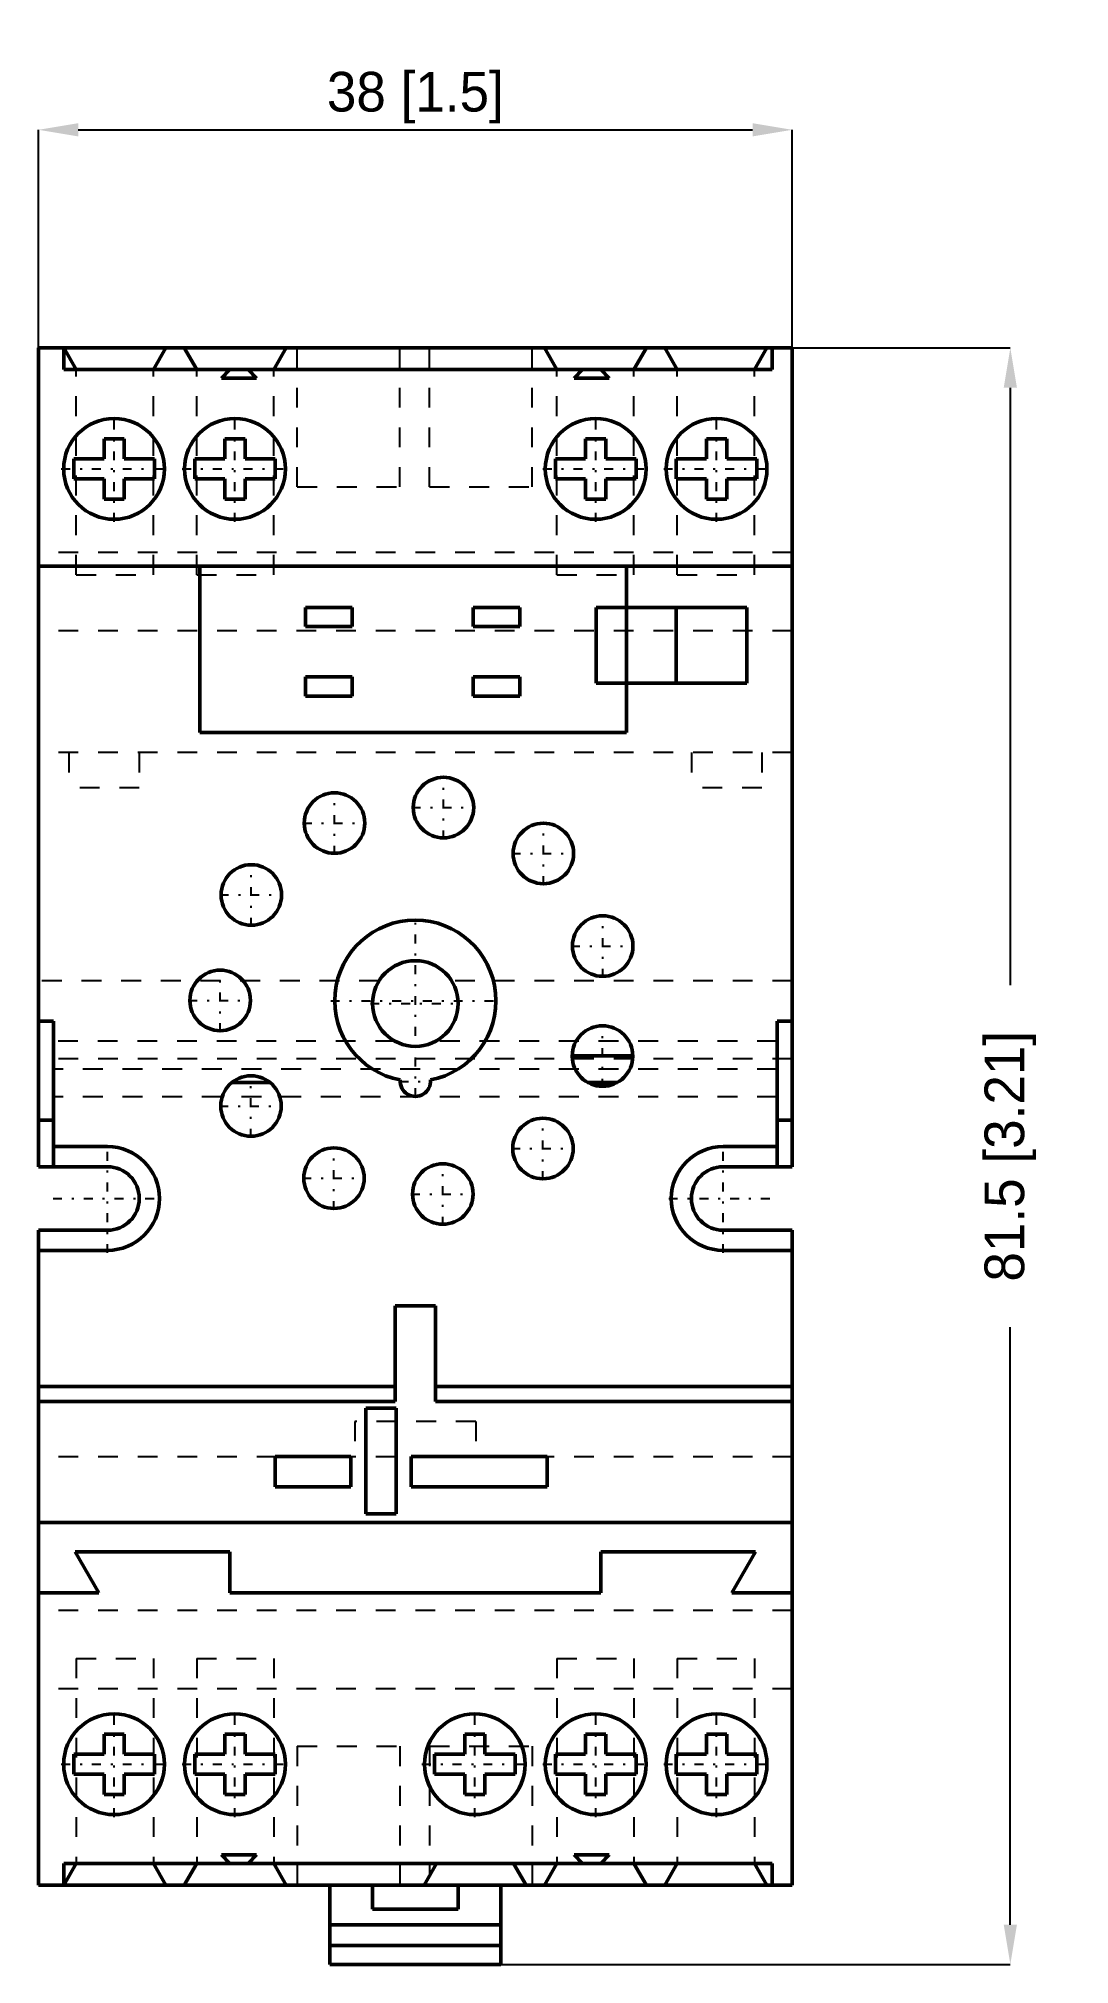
# Model space of a CAD drawing. Header units: millimetres. Extents: x 0 to 52, y -4 to 93.1.
import ezdxf

# ---------------------------------------------------------------- set-up
doc = ezdxf.new("R2010")
doc.units = ezdxf.units.MM
doc.linetypes.add('Center', pattern=[1.5, 0.45, -0.5, 0.05, -0.5])
doc.linetypes.add('Dashed', pattern=[2, 1, -1])
for name, color, linetype, lineweight in [('AM_0', 7, 'Continuous', 50), ('AM_5', 3, 'Continuous', 25), ('AM_7', 7, 'Center', 25), ('AM_9', 6, 'Dashed', 25)]:
    doc.layers.add(name, color=color, linetype=linetype, lineweight=lineweight)
doc.dimstyles.new('ISO-25', dxfattribs={"dimtxt": 2.5, "dimasz": 2.5, "dimexe": 1.25, "dimexo": 0.625, "dimtad": 1, "dimtxsty": 'Standard', "dimcen": 2.5, "dimadec": 0, "dimazin": 0, "dimtfac": 1, "dimtmove": 0, "dimatfit": 3, "dimfxl": 1, "dimarcsym": 0})

# ---------------------------------------------------------------- blocks, each defined once
blk = doc.blocks.new('*D1')
at = {"layer": 'AM_5', "color": 0, "lineweight": -2}
for p, q in [((0, 77.5), (0, 88.5)), ((2, 88.5), (36, 88.5)), ((38, 77.5), (38, 88.5))]:
    blk.add_line(p, q, dxfattribs=at)
at = {"layer": 'AM_5', "color": 0}
for points in [[(2, 88.833), (2, 88.167), (0, 88.5)], [(36, 88.167), (36, 88.833), (38, 88.5)]]:
    blk.add_solid(points, dxfattribs=at)
at = {"layer": 'Defpoints', "color": 0}
for p in [(38, 88.5), (0, 77.5), (38, 77.5)]:
    blk.add_point(p, dxfattribs=at)
at = {"layer": 'AM_5', "color": 0, "insert": (19, 90.121), "char_height": 2, "attachment_point": 5}
blk.add_mtext('38 [1.5]', dxfattribs=at)
blk = doc.blocks.new('*D2')
at = {"layer": 'AM_5', "color": 0, "lineweight": -2}
for p, q in [((38, 77.5), (49, 77.5)), ((49, 75.5), (49, 45.374)), ((49, -2), (49, 28.126)), ((23.318, -4), (49, -4))]:
    blk.add_line(p, q, dxfattribs=at)
at = {"layer": 'AM_5', "color": 0}
for points in [[(49.333, 75.5), (48.667, 75.5), (49, 77.5)], [(48.667, -2), (49.333, -2), (49, -4)]]:
    blk.add_solid(points, dxfattribs=at)
at = {"layer": 'Defpoints', "color": 0}
for p in [(38, 77.5), (49, 77.5), (23.318, -4)]:
    blk.add_point(p, dxfattribs=at)
at = {"layer": 'AM_5', "color": 0, "insert": (49, 36.75), "char_height": 2, "attachment_point": 5, "rotation": 90}
blk.add_mtext('81.5 [3.21]', dxfattribs=at)

msp = doc.modelspace()

# ---------------------------------------------------------------- linework, layer by layer
at = {"layer": 'AM_0'}
for p, q in [((38, 77.5), (0, 77.5)), ((0, 77.5), (0, 36.22)), ((1.905, 76.408), (1.275, 77.5)), ((1.275, 77.5), (1.275, 76.408)), ((6.421, 77.5), (5.791, 76.408)), ((7.976, 76.408), (7.346, 77.5)), ((12.492, 77.5), (11.862, 76.408)), ((26.138, 76.408), (25.508, 77.5)), ((30.654, 77.5), (30.024, 76.408)), ((32.209, 76.408), (31.579, 77.5)), ((36.725, 77.5), (36.095, 76.408)), ((36.985, 76.408), (36.985, 77.5)), ((38, 36.22), (38, 77.5)), ((1.275, 76.408), (36.985, 76.408)), ((9.652, 76.408), (9.22, 75.976)), ((9.22, 75.976), (10.998, 75.976)), ((10.998, 75.976), (10.566, 76.408)), ((27.434, 76.408), (27.002, 75.976)), ((27.002, 75.976), (28.78, 75.976)), ((28.78, 75.976), (28.348, 76.408)), ((3.302, 72.928), (3.302, 71.912)), ((4.318, 72.928), (3.302, 72.928)), ((4.318, 71.912), (4.318, 72.928)), ((9.398, 72.928), (9.398, 71.912)), ((10.414, 72.928), (9.398, 72.928)), ((10.414, 71.912), (10.414, 72.928)), ((27.586, 72.928), (27.586, 71.912)), ((28.602, 72.928), (27.586, 72.928)), ((28.602, 71.912), (28.602, 72.928)), ((33.682, 72.928), (33.682, 71.912)), ((34.698, 72.928), (33.682, 72.928)), ((34.698, 71.912), (34.698, 72.928)), ((3.302, 71.912), (1.778, 71.912)), ((1.778, 71.912), (1.778, 70.896)), ((5.842, 71.912), (4.318, 71.912)), ((5.842, 70.896), (5.842, 71.912)), ((9.398, 71.912), (7.874, 71.912)), ((7.874, 71.912), (7.874, 70.896)), ((11.938, 71.912), (10.414, 71.912)), ((11.938, 70.896), (11.938, 71.912)), ((27.586, 71.912), (26.062, 71.912)), ((26.062, 71.912), (26.062, 70.896)), ((30.126, 71.912), (28.602, 71.912)), ((30.126, 70.896), (30.126, 71.912)), ((32.158, 71.912), (32.158, 70.896)), ((33.682, 71.912), (32.158, 71.912)), ((36.222, 71.912), (34.698, 71.912)), ((36.222, 70.896), (36.222, 71.912)), ((1.778, 70.896), (3.302, 70.896)), ((3.302, 70.896), (3.302, 69.88)), ((4.318, 69.88), (4.318, 70.896)), ((4.318, 70.896), (5.842, 70.896)), ((7.874, 70.896), (9.398, 70.896)), ((9.398, 70.896), (9.398, 69.88)), ((10.414, 70.896), (11.938, 70.896)), ((10.414, 69.88), (10.414, 70.896)), ((26.062, 70.896), (27.586, 70.896)), ((27.586, 70.896), (27.586, 69.88)), ((28.602, 70.896), (30.126, 70.896)), ((28.602, 69.88), (28.602, 70.896)), ((32.158, 70.896), (33.682, 70.896)), ((33.682, 70.896), (33.682, 69.88)), ((34.698, 69.88), (34.698, 70.896)), ((34.698, 70.896), (36.222, 70.896)), ((3.302, 69.88), (4.318, 69.88)), ((9.398, 69.88), (10.414, 69.88)), ((27.586, 69.88), (28.602, 69.88)), ((33.682, 69.88), (34.698, 69.88)), ((0, 66.5), (38, 66.5)), ((8.128, 66.5), (8.128, 58.118)), ((29.643, 58.118), (29.643, 66.5)), ((15.814, 64.419), (13.462, 64.419)), ((13.462, 64.419), (13.462, 63.453)), ((15.814, 63.453), (15.814, 64.419)), ((21.91, 64.419), (21.91, 63.453)), ((24.262, 64.419), (21.91, 64.419)), ((24.262, 63.453), (24.262, 64.419)), ((35.714, 64.419), (28.113, 64.419)), ((28.113, 64.419), (28.113, 60.609)), ((32.158, 64.419), (32.158, 60.609)), ((35.714, 64.419), (35.714, 60.609)), ((13.462, 63.453), (15.814, 63.453)), ((21.91, 63.453), (24.262, 63.453)), ((15.814, 60.913), (13.462, 60.913)), ((13.462, 60.913), (13.462, 59.947)), ((15.814, 59.947), (15.814, 60.913)), ((21.91, 60.913), (21.91, 59.947)), ((24.262, 60.913), (21.91, 60.913)), ((24.262, 59.947), (24.262, 60.913)), ((28.113, 60.609), (35.714, 60.609)), ((13.462, 59.947), (15.814, 59.947)), ((21.91, 59.947), (24.262, 59.947)), ((8.128, 58.118), (29.643, 58.118)), ((0, 43.561), (0.762, 43.561)), ((0.762, 43.561), (0.762, 36.22)), ((37.238, 43.561), (37.238, 36.22)), ((38, 43.561), (37.238, 43.561)), ((29.963, 41.82), (26.913, 41.82)), ((9.762, 40.476), (11.662, 40.476)), ((27.685, 40.476), (29.192, 40.476)), ((0.762, 38.566), (0, 38.566)), ((37.238, 38.566), (38, 38.566)), ((3.48, 37.236), (0.762, 37.236)), ((37.238, 37.236), (34.52, 37.236)), ((0, 36.22), (3.48, 36.22)), ((38, 36.22), (34.52, 36.22)), ((0, 33.02), (0, 0)), ((3.48, 33.02), (0, 33.02)), ((38, 33.02), (34.52, 33.02)), ((38, 0), (38, 33.02)), ((0, 32.004), (3.48, 32.004)), ((34.52, 32.004), (38, 32.004)), ((17.984, 29.21), (17.984, 24.384)), ((20.016, 29.21), (17.984, 29.21)), ((20.016, 24.384), (20.016, 29.21)), ((17.984, 25.146), (0, 25.146)), ((17.984, 24.384), (0, 24.384)), ((38, 25.146), (20.016, 25.146)), ((38, 24.384), (20.016, 24.384)), ((18.034, 24.055), (16.51, 24.055)), ((16.51, 24.055), (16.51, 18.721)), ((18.034, 18.721), (18.034, 24.055)), ((15.748, 21.611), (11.938, 21.611)), ((11.938, 21.611), (11.938, 20.087)), ((15.748, 20.087), (15.748, 21.611)), ((25.654, 21.611), (18.796, 21.611)), ((18.796, 21.611), (18.796, 20.087)), ((25.654, 20.087), (25.654, 21.611)), ((11.938, 20.087), (15.748, 20.087)), ((18.796, 20.087), (25.654, 20.087)), ((16.51, 18.721), (18.034, 18.721)), ((38, 18.288), (0, 18.288)), ((3.048, 14.732), (1.854, 16.8)), ((9.652, 16.8), (1.854, 16.8)), ((9.652, 16.8), (9.652, 14.732)), ((36.146, 16.8), (28.348, 16.8)), ((28.348, 14.732), (28.348, 16.8)), ((36.146, 16.8), (34.952, 14.732)), ((0, 14.732), (3.048, 14.732)), ((9.652, 14.732), (28.348, 14.732)), ((34.952, 14.732), (38, 14.732)), ((3.302, 7.62), (3.302, 6.604)), ((4.318, 7.62), (3.302, 7.62)), ((4.318, 6.604), (4.318, 7.62)), ((9.398, 7.62), (9.398, 6.604)), ((10.414, 7.62), (9.398, 7.62)), ((10.414, 6.604), (10.414, 7.62)), ((22.506, 7.62), (21.49, 7.62)), ((21.49, 7.62), (21.49, 6.604)), ((22.506, 6.604), (22.506, 7.62)), ((27.586, 7.62), (27.586, 6.604)), ((28.602, 7.62), (27.586, 7.62)), ((28.602, 6.604), (28.602, 7.62)), ((33.682, 7.62), (33.682, 6.604)), ((34.698, 7.62), (33.682, 7.62)), ((34.698, 6.604), (34.698, 7.62)), ((3.302, 6.604), (1.778, 6.604)), ((1.778, 6.604), (1.778, 5.588)), ((5.842, 6.604), (4.318, 6.604)), ((5.842, 5.588), (5.842, 6.604)), ((7.874, 6.604), (7.874, 5.588)), ((9.398, 6.604), (7.874, 6.604)), ((11.938, 6.604), (10.414, 6.604)), ((11.938, 5.588), (11.938, 6.604)), ((19.966, 6.604), (19.966, 5.588)), ((21.49, 6.604), (19.966, 6.604)), ((24.03, 6.604), (22.506, 6.604)), ((24.03, 5.588), (24.03, 6.604)), ((27.586, 6.604), (26.062, 6.604)), ((26.062, 6.604), (26.062, 5.588)), ((30.126, 6.604), (28.602, 6.604)), ((30.126, 5.588), (30.126, 6.604)), ((33.682, 6.604), (32.158, 6.604)), ((32.158, 6.604), (32.158, 5.588)), ((36.222, 6.604), (34.698, 6.604)), ((36.222, 5.588), (36.222, 6.604)), ((1.778, 5.588), (3.302, 5.588)), ((3.302, 5.588), (3.302, 4.572)), ((4.318, 5.588), (5.842, 5.588)), ((4.318, 4.572), (4.318, 5.588)), ((7.874, 5.588), (9.398, 5.588)), ((9.398, 5.588), (9.398, 4.572)), ((10.414, 5.588), (11.938, 5.588)), ((10.414, 4.572), (10.414, 5.588)), ((19.966, 5.588), (21.49, 5.588)), ((21.49, 5.588), (21.49, 4.572)), ((22.506, 4.572), (22.506, 5.588)), ((22.506, 5.588), (24.03, 5.588)), ((26.062, 5.588), (27.586, 5.588)), ((27.586, 5.588), (27.586, 4.572)), ((28.602, 5.588), (30.126, 5.588)), ((28.602, 4.572), (28.602, 5.588)), ((32.158, 5.588), (33.682, 5.588)), ((33.682, 5.588), (33.682, 4.572)), ((34.698, 5.588), (36.222, 5.588)), ((34.698, 4.572), (34.698, 5.588)), ((3.302, 4.572), (4.318, 4.572)), ((9.398, 4.572), (10.414, 4.572)), ((21.49, 4.572), (22.506, 4.572)), ((27.586, 4.572), (28.602, 4.572)), ((33.682, 4.572), (34.698, 4.572)), ((1.905, 1.092), (1.275, 0)), ((1.275, 1.092), (1.275, 0)), ((36.985, 1.092), (1.275, 1.092)), ((6.421, 0), (5.791, 1.092)), ((7.976, 1.092), (7.346, 0)), ((10.998, 1.524), (9.22, 1.524)), ((9.22, 1.524), (9.652, 1.092)), ((10.566, 1.092), (10.998, 1.524)), ((12.492, 0), (11.862, 1.092)), ((20.068, 1.092), (19.438, 0)), ((24.584, 0), (23.954, 1.092)), ((26.138, 1.092), (25.508, 0)), ((28.78, 1.524), (27.002, 1.524)), ((27.002, 1.524), (27.434, 1.092)), ((28.348, 1.092), (28.78, 1.524)), ((30.654, 0), (30.024, 1.092)), ((32.209, 1.092), (31.579, 0)), ((36.725, 0), (36.095, 1.092)), ((36.985, 0), (36.985, 1.092)), ((0, 0), (38, 0)), ((14.682, 0), (14.682, -4)), ((16.841, -1.219), (16.841, 0)), ((21.159, 0), (21.159, -1.219)), ((23.318, -4), (23.318, 0)), ((21.159, -1.219), (16.841, -1.219)), ((23.318, -2), (14.682, -2)), ((23.318, -3.039), (14.682, -3.039)), ((14.682, -4), (23.318, -4))]:
    msp.add_line(p, q, dxfattribs=at)
for centre, radius in [((3.81, 71.404), 2.54), ((9.906, 71.404), 2.54), ((28.094, 71.404), 2.54), ((34.19, 71.404), 2.54), ((20.417, 54.329), 1.525), ((14.926, 53.549), 1.525), ((25.457, 52.017), 1.525), ((10.73, 49.924), 1.525), ((28.447, 47.347), 1.525), ((9.159, 44.606), 1.525), ((19, 44.45), 2.159), ((28.438, 41.802), 1.525), ((10.712, 39.283), 1.525), ((25.433, 37.142), 1.525), ((14.897, 35.645), 1.525), ((20.385, 34.846), 1.525), ((3.81, 6.096), 2.54), ((9.906, 6.096), 2.54), ((21.998, 6.096), 2.54), ((28.094, 6.096), 2.54), ((34.19, 6.096), 2.54)]:
    msp.add_circle(centre, radius, dxfattribs=at)
for centre, radius, start, end in [((19, 44.59), 4.064, 280.75876, 259.24124), ((19, 40.526), 0.762, 174.62062, 5.37938), ((3.48, 34.62), 2.616, 270, 90), ((34.52, 34.62), 2.616, 90, 270), ((3.48, 34.62), 1.6, 270, 90), ((34.52, 34.62), 1.6, 90, 270)]:
    msp.add_arc(centre, radius, start, end, dxfattribs=at)
at = {"layer": 'AM_7'}
for p, q in [((3.81, 68.737), (3.81, 74.071)), ((9.906, 68.737), (9.906, 74.071)), ((28.094, 68.737), (28.094, 74.071)), ((34.19, 68.737), (34.19, 74.071)), ((1.143, 71.404), (6.477, 71.404)), ((7.239, 71.404), (12.573, 71.404)), ((25.427, 71.404), (30.761, 71.404)), ((31.523, 71.404), (36.857, 71.404)), ((20.417, 52.728), (20.417, 55.93)), ((14.926, 51.948), (14.926, 55.15)), ((13.325, 53.549), (16.528, 53.549)), ((18.815, 54.329), (22.018, 54.329)), ((25.457, 50.416), (25.457, 53.618)), ((10.73, 48.323), (10.73, 51.525)), ((23.856, 52.017), (27.058, 52.017)), ((9.128, 49.924), (12.331, 49.924)), ((19, 39.726), (19, 48.857)), ((28.447, 45.746), (28.447, 48.948)), ((26.846, 47.347), (30.049, 47.347)), ((9.159, 43.005), (9.159, 46.207)), ((7.557, 44.606), (10.76, 44.606)), ((14.733, 44.59), (23.267, 44.59)), ((16.733, 44.45), (21.267, 44.45)), ((28.438, 40.201), (28.438, 43.403)), ((26.837, 41.802), (30.039, 41.802)), ((10.712, 37.682), (10.712, 40.884)), ((18.2, 40.526), (19.8, 40.526)), ((9.111, 39.283), (12.313, 39.283)), ((25.433, 35.541), (25.433, 38.743)), ((3.48, 31.873), (3.48, 37.367)), ((14.897, 34.043), (14.897, 37.246)), ((23.831, 37.142), (27.034, 37.142)), ((34.52, 31.873), (34.52, 37.367)), ((20.385, 33.245), (20.385, 36.448)), ((13.296, 35.645), (16.498, 35.645)), ((0.733, 34.62), (6.227, 34.62)), ((18.783, 34.846), (21.986, 34.846)), ((31.773, 34.62), (37.267, 34.62)), ((3.81, 3.429), (3.81, 8.763)), ((9.906, 3.429), (9.906, 8.763)), ((21.998, 3.429), (21.998, 8.763)), ((28.094, 3.429), (28.094, 8.763)), ((34.19, 3.429), (34.19, 8.763)), ((1.143, 6.096), (6.477, 6.096)), ((7.239, 6.096), (12.573, 6.096)), ((19.331, 6.096), (24.665, 6.096)), ((25.427, 6.096), (30.761, 6.096)), ((31.523, 6.096), (36.857, 6.096))]:
    msp.add_line(p, q, dxfattribs=at)
at = {"layer": 'AM_9'}
for p, q in [((13.046, 70.5), (13.046, 77.5)), ((18.216, 70.5), (18.216, 77.5)), ((19.716, 70.5), (19.716, 77.5)), ((24.886, 70.5), (24.886, 77.5)), ((1.905, 66.07), (1.905, 76.408)), ((5.791, 66.07), (5.791, 76.408)), ((7.976, 66.07), (7.976, 76.408)), ((11.862, 66.07), (11.862, 76.408)), ((26.138, 66.07), (26.138, 76.408)), ((30.024, 66.07), (30.024, 76.408)), ((32.209, 66.07), (32.209, 76.408)), ((36.095, 66.07), (36.095, 76.408)), ((13.046, 70.5), (18.216, 70.5)), ((19.716, 70.5), (24.886, 70.5)), ((38, 67.183), (0, 67.183)), ((1.905, 66.07), (5.791, 66.07)), ((7.976, 66.07), (11.862, 66.07)), ((26.138, 66.07), (30.024, 66.07)), ((32.209, 66.07), (36.095, 66.07)), ((38, 63.246), (0, 63.246)), ((38, 57.1), (0, 57.1)), ((1.524, 57.1), (1.524, 55.322)), ((5.08, 57.1), (5.08, 55.322)), ((32.92, 57.1), (32.92, 55.322)), ((36.476, 57.1), (36.476, 55.322)), ((5.08, 55.322), (1.524, 55.322)), ((36.476, 55.322), (32.92, 55.322)), ((17.168, 45.593), (0, 45.593)), ((38, 45.593), (20.832, 45.593)), ((17.984, 42.545), (0.762, 42.545)), ((37.238, 42.545), (20.016, 42.545)), ((38, 41.656), (0, 41.656)), ((37.238, 41.148), (0.762, 41.148)), ((37.238, 39.751), (0.762, 39.751)), ((15.952, 23.378), (15.952, 21.6)), ((22.048, 23.378), (15.952, 23.378)), ((22.048, 23.378), (22.048, 21.6)), ((38, 21.6), (0, 21.6)), ((38, 13.843), (0, 13.843)), ((1.905, 11.43), (5.791, 11.43)), ((1.905, 11.43), (1.905, 1.092)), ((5.791, 11.43), (5.791, 1.092)), ((7.976, 11.43), (11.862, 11.43)), ((7.976, 11.43), (7.976, 1.092)), ((11.862, 11.43), (11.862, 1.092)), ((26.138, 11.43), (30.024, 11.43)), ((26.138, 11.43), (26.138, 1.092)), ((30.024, 11.43), (30.024, 1.092)), ((32.209, 11.43), (36.095, 11.43)), ((32.209, 11.43), (32.209, 1.092)), ((36.095, 11.43), (36.095, 1.092)), ((38, 9.906), (0, 9.906)), ((13.046, 7), (18.216, 7)), ((13.046, 7), (13.046, 0)), ((18.216, 7), (18.216, 0)), ((19.716, 7), (19.716, 0.482)), ((19.716, 7), (24.886, 7)), ((24.886, 7), (24.886, 0))]:
    msp.add_line(p, q, dxfattribs=at)

# ---------------------------------------------------------------- dimensions: what is measured, and where the dimension line sits
at = {"layer": 'AM_5'}
dim = msp.add_linear_dim(base=(38, 88.5), p1=(0, 77.5), p2=(38, 77.5), text='38 [1.5]', dimstyle='ISO-25', override={"dimtxt": 2, "dimasz": 2, "dimexe": 0, "dimexo": 0, "dimgap": 0.6}, dxfattribs=at)
dim.commit()
dim.dimension.update_dxf_attribs({"geometry": '*D1', "text_midpoint": (19, 88.5), "dimtype": 160})
dim = msp.add_linear_dim(base=(49, 77.5), p1=(23.318, -4), p2=(38, 77.5), angle=90, text='81.5 [3.21]', dimstyle='ISO-25', override={"dimtxt": 2, "dimasz": 2, "dimexe": 0, "dimexo": 0, "dimgap": 0.6}, dxfattribs=at)
dim.commit()
dim.dimension.update_dxf_attribs({"geometry": '*D2', "text_midpoint": (49, 36.75), "dimtype": 160, "text_rotation": 90})

doc.saveas('drawing.dxf')
